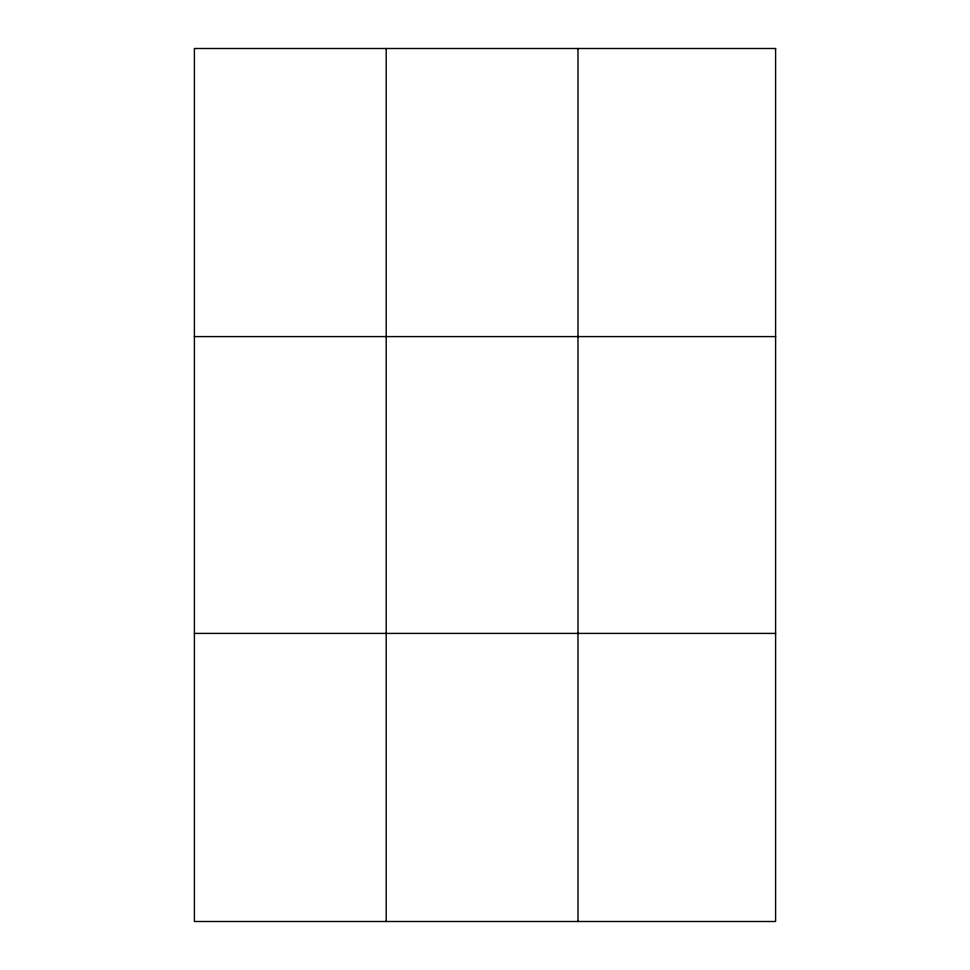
<?xml version="1.0" encoding="UTF-8"?>
<svg xmlns="http://www.w3.org/2000/svg" width="970" height="970" viewBox="0 0 970 970"><rect width="100%" height="100%" fill="white"/><g stroke="black" fill="none" stroke-linecap="round" stroke-linejoin="round"><path stroke-width="1.45" d="M386.193 921.5L386.193 48.5M577.987 921.5L577.987 48.5M194.4 336.59L775.6 336.59M194.4 633.41L775.6 633.41M775.6 48.5L194.4 48.5L194.4 921.5L775.6 921.5L775.6 48.5"/></g></svg>
